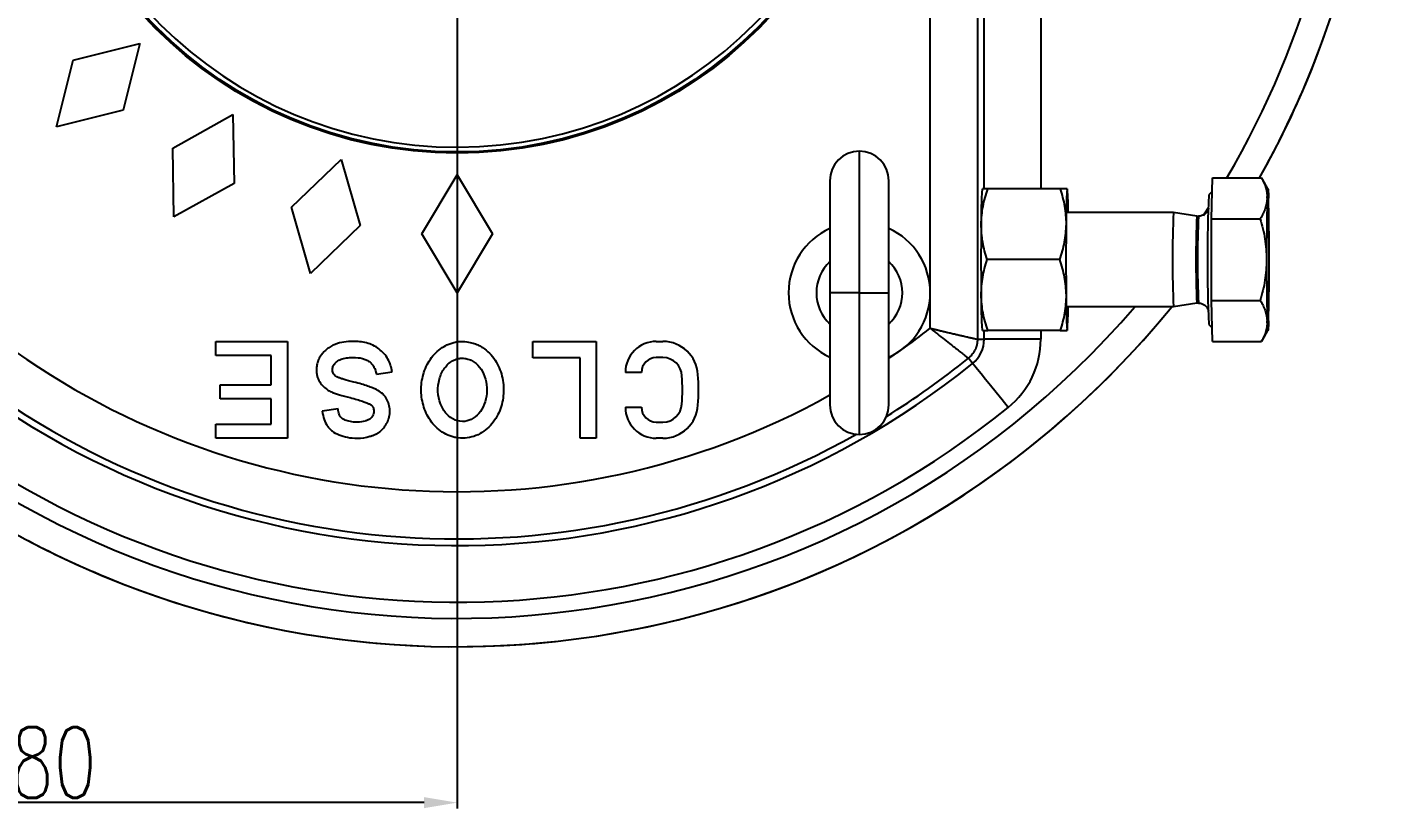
# Model space of a CAD drawing. Header units: millimetres. Extents: x 1663 to 4708, y 540 to 2693.
# Drawn here: x 4024.2 to 4310.3, y 1598.2 to 1763.9 of the extents above; entities that cross this region are included whole.
import ezdxf

# ---------------------------------------------------------------- set-up
doc = ezdxf.new("R2010")
doc.units = ezdxf.units.MM
doc.linetypes.add('CENTER2', pattern=[28.575, 19.05, -3.175, 3.175, -3.175])
doc.linetypes.add('点画线', pattern=[18, 12, -2, 2, -2])
doc.layers.add('中心线层', color=1, linetype='点画线', lineweight=18)
doc.styles.get("Standard").update_dxf_attribs({"font": 'arial.ttf'})
doc.styles.add('TH_GBDIM', font='simplex.shx', dxfattribs={"width": 0.707, "bigfont": 'hzfs.shx'})
doc.dimstyles.new('ISO-25$0', dxfattribs={"dimtxt": 2.5, "dimasz": 2.5, "dimexe": 1.25, "dimexo": 0.625, "dimtad": 1, "dimtxsty": 'Standard', "dimcen": 2.5, "dimdle": 5, "dimadec": 0, "dimazin": 0, "dimtfac": 1, "dimtmove": 0, "dimatfit": 3, "dimfxl": 0, "dimarcsym": 0})

# ---------------------------------------------------------------- blocks, each defined once
blk = doc.blocks.new('*U46')
at = {"layer": '中心线层', "color": 0, "linetype": 'CENTER2', "transparency": 16777216}
blk.add_line((-198.5, 0), (-39, 0), dxfattribs=at)
blk = doc.blocks.new('*D70')
at = {"color": 1, "linetype": 'Continuous', "transparency": 16777216}
for p, q in [((3935.26, 1826.95), (3935.26, 1598.27)), ((4115.26, 1826.95), (4115.26, 1598.27)), ((4108.26, 1599.52), (3942.26, 1599.52))]:
    blk.add_line(p, q, dxfattribs=at)
at = {"color": 1, "transparency": 16777216}
for points in [[(3942.26, 1600.69), (3942.26, 1598.35), (3935.26, 1599.52)], [(4108.26, 1600.69), (4108.26, 1598.35), (4115.26, 1599.52)]]:
    blk.add_solid(points, dxfattribs=at)
at = {"layer": 'Defpoints', "color": 0, "transparency": 16777216}
for p in [(3935.26, 1827.57), (4115.26, 1827.57), (3935.26, 1599.52)]:
    blk.add_point(p, dxfattribs=at)
at = {"color": 1, "lineweight": 30, "transparency": 16777216, "insert": (4025.26, 1608.02), "char_height": 15, "attachment_point": 5, "style": 'TH_GBDIM'}
blk.add_mtext('180', dxfattribs=at)

msp = doc.modelspace()

# ---------------------------------------------------------------- linework, layer by layer
at = {"color": 7, "linetype": 'Continuous', "lineweight": 25}
for p, q in [((4225.433, 1957.432), (4225.433, 1697.709)), ((4215.434, 1707.548), (4215.434, 1947.593)), ((4033.944, 1756.86), (4048.086, 1760.396)), ((4048.086, 1760.396), (4044.55, 1746.253)), ((4030.408, 1742.718), (4033.944, 1756.86)), ((4044.55, 1746.253), (4030.408, 1742.718)), ((4055.016, 1738.223), (4067.761, 1745.298)), ((4067.761, 1745.298), (4068.006, 1730.723)), ((4055.261, 1723.648), (4055.016, 1738.223)), ((4080.194, 1725.675), (4090.673, 1735.808)), ((4090.673, 1735.808), (4094.683, 1721.793)), ((4107.761, 1720.071), (4115.261, 1732.571)), ((4115.261, 1732.571), (4122.761, 1720.071)), ((4194.184, 1731.298), (4194.184, 1707.548)), ((4206.684, 1707.548), (4206.684, 1731.298)), ((4274.984, 1723.231), (4275.245, 1731.891)), ((4275.245, 1731.891), (4285.604, 1731.891)), ((4285.748, 1731.595), (4285.604, 1731.891)), ((4286.952, 1729.564), (4285.772, 1731.608)), ((4068.006, 1730.723), (4055.261, 1723.648)), ((4242.955, 1729.571), (4227.637, 1729.571)), ((4275.159, 1729.037), (4274.441, 1728.319)), ((4084.203, 1711.66), (4080.194, 1725.675)), ((4266.947, 1724.571), (4244.455, 1724.571)), ((4271.902, 1723.786), (4266.947, 1724.571)), ((4274.984, 1723.231), (4285.342, 1723.231)), ((4274.984, 1705.91), (4274.984, 1723.231)), ((4094.683, 1721.793), (4084.203, 1711.66)), ((4115.261, 1707.571), (4107.761, 1720.071)), ((4122.761, 1720.071), (4115.261, 1707.571)), ((4242.804, 1714.571), (4227.486, 1714.571)), ((4194.184, 1707.548), (4194.184, 1683.798)), ((4206.684, 1683.798), (4206.684, 1707.548)), ((4215.434, 1700.035), (4215.434, 1707.548)), ((4271.902, 1705.355), (4266.947, 1704.571)), ((4274.984, 1705.91), (4285.342, 1705.91)), ((4275.245, 1697.25), (4274.984, 1705.91)), ((4266.947, 1704.571), (4244.455, 1704.571)), ((4242.955, 1699.571), (4227.637, 1699.571)), ((4274.441, 1700.823), (4275.159, 1700.105)), ((4285.772, 1697.533), (4286.952, 1699.578)), ((4064.133, 1697.244), (4079.293, 1697.244)), ((4064.133, 1694.255), (4064.133, 1697.244)), ((4079.293, 1697.244), (4079.293, 1676.735)), ((4131.245, 1693.793), (4131.245, 1697.237)), ((4131.245, 1697.237), (4144.722, 1697.237)), ((4144.722, 1697.237), (4144.722, 1676.735)), ((4157.421, 1697.235), (4158.845, 1697.235)), ((4225.433, 1697.709), (4226.853, 1697.709)), ((4238.851, 1697.709), (4226.853, 1697.709)), ((4275.245, 1697.25), (4285.604, 1697.25)), ((4285.604, 1697.25), (4285.748, 1697.547)), ((4075.854, 1694.255), (4064.133, 1694.255)), ((4075.854, 1688.064), (4075.854, 1694.255)), ((4141.278, 1693.793), (4131.245, 1693.793)), ((4141.278, 1676.735), (4141.278, 1693.793)), ((4158.845, 1693.818), (4157.421, 1693.818)), ((4224.406, 1692.583), (4223.513, 1693.688)), ((4065.071, 1688.064), (4075.854, 1688.064)), ((4065.071, 1685.075), (4065.071, 1688.064)), ((4098.141, 1690.28), (4101.489, 1690.802)), ((4154.289, 1690.686), (4150.872, 1690.686)), ((4075.854, 1685.075), (4065.071, 1685.075)), ((4075.854, 1679.724), (4075.854, 1685.075)), ((4090.029, 1682.962), (4086.683, 1682.433)), ((4150.872, 1683.284), (4154.289, 1683.284)), ((4064.133, 1676.735), (4064.133, 1679.724)), ((4064.133, 1679.724), (4075.854, 1679.724)), ((4157.421, 1680.152), (4158.845, 1680.152)), ((4079.293, 1676.735), (4064.133, 1676.735)), ((4144.722, 1676.735), (4141.278, 1676.735)), ((4158.845, 1676.735), (4157.421, 1676.735))]:
    msp.add_line(p, q, dxfattribs=at)
at = {"color": 8, "linetype": 'Continuous', "lineweight": 25}
for p, q in [((4226.853, 1729.571), (4226.853, 1925.571)), ((4238.851, 1925.571), (4238.851, 1729.571)), ((4200.434, 1707.548), (4200.434, 1737.548)), ((4273.303, 1723.919), (4274.299, 1725.453)), ((4200.434, 1707.548), (4194.184, 1707.548)), ((4200.434, 1677.548), (4200.434, 1707.548)), ((4200.434, 1707.548), (4206.684, 1707.548)), ((4226.853, 1697.709), (4226.853, 1699.571)), ((4238.851, 1699.571), (4238.851, 1697.709)), ((4206.684, 1693.623), (4209.115, 1695.315))]:
    msp.add_line(p, q, dxfattribs=at)
at = {"color": 7, "linetype": 'Continuous', "lineweight": 25, "flags": 128}
for points in [[(4286.813, 1727.561), (4286.843, 1728.429), (4286.876, 1729.06), (4286.909, 1729.442), (4286.944, 1729.571), (4286.978, 1729.442), (4287.011, 1729.06), (4287.044, 1728.429), (4287.075, 1727.561)], [(4287.075, 1701.58), (4287.044, 1700.712), (4287.011, 1700.082), (4286.978, 1699.699), (4286.944, 1699.571), (4286.909, 1699.699), (4286.876, 1700.082), (4286.843, 1700.712), (4286.813, 1701.58)], [(4231.95, 1683.253), (4230.654, 1684.856), (4229.397, 1686.411), (4228.215, 1687.872), (4227.145, 1689.196), (4226.217, 1690.343), (4225.46, 1691.28), (4224.895, 1691.978), (4224.541, 1692.417), (4224.406, 1692.583)]]:
    msp.add_lwpolyline(points, dxfattribs=at)
at = {"color": 7, "linetype": 'Continuous', "lineweight": 25}
for centre, radius in [((4115.261, 1827.571), 90.437), ((4115.261, 1827.392), 90)]:
    msp.add_circle(centre, radius, dxfattribs=at)
at = {"color": 8, "linetype": 'Continuous', "lineweight": 25}
for radius, start, end in [(189, 329.58625, 30.41375), (189, 235.33459, 319.39853), (162.173, 232.61319, 299.12125), (172.172, 301.88066, 308.95741), (172.172, 232.61319, 299.40556), (185.59, 234.60338, 308.95741)]:
    msp.add_arc((4115.261, 1827.571), radius, start, end, dxfattribs=at)
at = {"color": 7, "linetype": 'Continuous', "lineweight": 25}
for centre, radius, start, end in [((4115.261, 1827.571), 195, 337.5438, 29.38424), ((4115.261, 1827.571), 195, 330.61576, 29.38424), ((4115.261, 1827.571), 195, 330.61576, 29.38424), ((4115.261, 1827.392), 89, 180.14904, 179.85096), ((4115.261, 1827.571), 195, 330.61576, 337.5438), ((4200.434, 1731.298), 6.25, 90, 180), ((4200.434, 1731.298), 6.25, 0, 90), ((4314.102, 1723.254), 87.888, 175.88319, 180.77166), ((4325.513, 1723.367), 81.304, 175.62381, 180.91343), ((4202.118, 1725.415), 42.531, 358.86252, 5.60727), ((4589.35, 1714.571), 315.208, 177.50024, 182.49976), ((4791.044, 1715.985), 504.365, 178.68479, 180.16061), ((3783.07, 1715.987), 504.137, 359.83905, 1.31554), ((4497.441, 1714.571), 230.711, 177.51578, 182.48422), ((4484.291, 1714.571), 212.589, 177.5156, 182.4844), ((4272.246, 1725.959), 2.2, 261.0016, 269.99872), ((4484.023, 1714.571), 211.977, 177.51574, 182.48426), ((4200.434, 1707.548), 15, 114.62432, 245.37568), ((4200.434, 1707.548), 15, 294.62432, 65.37568), ((5018.393, 1714.571), 792.207, 179.45756, 180.54244), ((5036.333, 1714.571), 792.15, 179.457521, 180.542479), ((4200.434, 1707.548), 9.1, 133.37837, 226.62163), ((4200.434, 1707.548), 9.1, 313.37837, 46.62163), ((4791.044, 1713.157), 504.364, 179.83938, 181.31521), ((3783.071, 1713.155), 504.137, 358.68446, 0.16095), ((4314.102, 1705.887), 87.888, 179.22834, 184.11681), ((4325.513, 1705.775), 81.305, 179.08659, 184.37617), ((4272.246, 1703.184), 2.198, 89.99745, 99.00223), ((4115.261, 1827.571), 195, 236.54499, 320.8931), ((4115.261, 1827.571), 195, 236.54499, 320.8931), ((4115.261, 1827.571), 195, 247.5, 320.8931), ((4184.857, 1704.4), 59.784, 355.36663, 0.16357), ((4115.261, 1827.571), 162.173, 305.36107, 308.14781), ((4157.421, 1690.686), 6.549, 90, 180), ((4158.845, 1689.832), 7.403, 3.06427, 90), ((4220.261, 1697.709), 6.592, 308.95741, 0), ((4220.261, 1697.709), 18.59, 308.95741, 0), ((4157.421, 1690.686), 3.132, 90, 180), ((4158.843, 1689.827), 3.991, 1.6313, 89.97214), ((4115.261, 1827.571), 173.592, 232.61319, 308.95741), ((4131.715, 1686.975), 31.258, 354.44316, 5.44553), ((4131.933, 1686.985), 34.457, 354.59957, 5.40043), ((4157.421, 1683.284), 6.549, 180, 270), ((4157.421, 1683.284), 3.132, 180, 270), ((4158.845, 1684.138), 3.986, 270, 357.2677), ((4158.845, 1684.138), 7.403, 270, 356.93573), ((4200.434, 1683.798), 6.25, 180, 270), ((4200.434, 1683.798), 6.25, 270, 0), ((4115.261, 1827.571), 195, 236.54499, 247.5)]:
    msp.add_arc(centre, radius, start, end, dxfattribs=at)
for points, knots in [([(4285.604, 1731.891), (4285.96, 1731.182), (4286.671, 1729.763), (4286.766, 1728.295), (4286.813, 1727.561)], [0, 0, 0, 0, 0.4999988, 1, 1, 1, 1]), ([(4226.222, 1722.071), (4226.303, 1723.342), (4226.467, 1725.883), (4227.247, 1728.342), (4227.637, 1729.571)], [0, 0, 0, 0, 0.5002514, 1, 1, 1, 1]), ([(4227.637, 1729.571), (4227.282, 1729.571), (4226.608, 1729.571), (4226.52, 1729.571), (4226.478, 1729.571)], [0, 0, 0, 0, 0.5250447, 1, 1, 1, 1]), ([(4242.955, 1729.571), (4243.32, 1728.34), (4244.05, 1725.882), (4244.163, 1723.34), (4244.219, 1722.071)], [0, 0, 0, 0, 0.5003837, 1, 1, 1, 1]), ([(4244.446, 1729.571), (4244.35, 1729.571), (4244.16, 1729.571), (4243.356, 1729.571), (4242.955, 1729.571)], [0, 0, 0, 0, 0.5020642, 1, 1, 1, 1]), ([(4274.376, 1725.446), (4274.373, 1725.429), (4274.365, 1725.383), (4274.298, 1725.156), (4274.119, 1724.77), (4273.75, 1724.308), (4273.16, 1723.914), (4272.619, 1723.768), (4272.302, 1723.76), (4272.246, 1723.759)], [0, 0, 0, 0, 0.0589639, 0.156886, 0.2927436, 0.4910217, 0.704898, 0.9474442, 1, 1, 1, 1]), ([(4286.813, 1727.561), (4286.721, 1726.828), (4286.538, 1725.362), (4285.741, 1723.941), (4285.342, 1723.231)], [0, 0, 0, 0, 0.5000011, 1, 1, 1, 1]), ([(4285.342, 1723.231), (4285.72, 1721.811), (4286.474, 1718.972), (4286.613, 1716.038), (4286.682, 1714.571)], [0, 0, 0, 0, 0.4999986, 1, 1, 1, 1]), ([(4227.486, 1714.571), (4227.12, 1715.801), (4226.39, 1718.26), (4226.278, 1720.801), (4226.222, 1722.071)], [0, 0, 0, 0, 0.5003831, 1, 1, 1, 1]), ([(4244.219, 1722.071), (4244.137, 1720.799), (4243.973, 1718.258), (4243.193, 1715.799), (4242.804, 1714.571)], [0, 0, 0, 0, 0.5002513, 1, 1, 1, 1]), ([(4226.222, 1707.071), (4226.278, 1708.342), (4226.39, 1710.883), (4227.121, 1713.342), (4227.486, 1714.571)], [0, 0, 0, 0, 0.5002512, 1, 1, 1, 1]), ([(4242.804, 1714.571), (4243.194, 1713.34), (4243.974, 1710.882), (4244.137, 1708.34), (4244.219, 1707.071)], [0, 0, 0, 0, 0.5003838, 1, 1, 1, 1]), ([(4286.682, 1714.571), (4286.613, 1713.103), (4286.474, 1710.169), (4285.72, 1707.33), (4285.342, 1705.91)], [0, 0, 0, 0, 0.5000018, 1, 1, 1, 1]), ([(4227.637, 1699.571), (4227.246, 1700.801), (4226.467, 1703.26), (4226.303, 1705.801), (4226.222, 1707.071)], [0, 0, 0, 0, 0.50038335, 1, 1, 1, 1]), ([(4244.219, 1707.071), (4244.163, 1705.799), (4244.05, 1703.258), (4243.32, 1700.799), (4242.955, 1699.571)], [0, 0, 0, 0, 0.5002509, 1, 1, 1, 1]), ([(4272.246, 1705.383), (4272.519, 1705.353), (4273.01, 1705.3), (4273.596, 1704.95), (4273.981, 1704.563), (4274.212, 1704.188), (4274.325, 1703.9), (4274.368, 1703.742), (4274.377, 1703.699), (4274.379, 1703.685)], [0, 0, 0, 0, 0.2536387, 0.4555074, 0.6240007, 0.7656487, 0.8758664, 0.9595689, 1, 1, 1, 1]), ([(4285.342, 1705.91), (4285.741, 1705.2), (4286.538, 1703.78), (4286.721, 1702.313), (4286.813, 1701.58)], [0, 0, 0, 0, 0.49999873, 1, 1, 1, 1]), ([(4215.434, 1700.035), (4215.689, 1699.832), (4215.949, 1699.625), (4216.461, 1699.22), (4216.715, 1699.019), (4217.473, 1698.421), (4217.971, 1698.029), (4218.937, 1697.271), (4219.398, 1696.91), (4220.051, 1696.4), (4220.262, 1696.235), (4220.672, 1695.915), (4220.871, 1695.76), (4221.439, 1695.317), (4221.778, 1695.053), (4222.226, 1694.704), (4222.365, 1694.595), (4222.623, 1694.394), (4222.743, 1694.301), (4223.061, 1694.051), (4223.221, 1693.925), (4223.443, 1693.748), (4223.505, 1693.697), (4223.513, 1693.688)], [0, 0, 0, 0, 0.0625, 0.0625, 0.125, 0.125, 0.25, 0.25, 0.375, 0.375, 0.4375, 0.4375, 0.5, 0.5, 0.625, 0.625, 0.6875, 0.6875, 0.75, 0.75, 0.875, 0.875, 1, 1, 1, 1]), ([(4215.434, 1700.035), (4215.544, 1700.009), (4215.759, 1699.957), (4216.077, 1699.882), (4216.383, 1699.81), (4216.679, 1699.74), (4216.963, 1699.673), (4217.235, 1699.608), (4217.497, 1699.546), (4217.746, 1699.487), (4217.984, 1699.431), (4218.211, 1699.377), (4218.426, 1699.326), (4218.63, 1699.278), (4218.822, 1699.232), (4219.004, 1699.189), (4219.441, 1699.086), (4220.107, 1698.929), (4220.958, 1698.73), (4221.72, 1698.552), (4222.351, 1698.405), (4222.873, 1698.284), (4223.309, 1698.184), (4223.706, 1698.093), (4224.062, 1698.013), (4224.378, 1697.941), (4224.653, 1697.879), (4224.886, 1697.827), (4225.078, 1697.784), (4225.229, 1697.751), (4225.338, 1697.727), (4225.41, 1697.712), (4225.425, 1697.71), (4225.433, 1697.709)], [0, 0, 0, 0, 0.0214317, 0.0421836, 0.0622558, 0.0816482, 0.100361, 0.118394, 0.1357473, 0.152421, 0.1684149, 0.1837293, 0.1983639, 0.212319, 0.2255946, 0.2381905, 0.250107, 0.3171748, 0.3811881, 0.4421555, 0.500087, 0.5439757, 0.5874344, 0.6304701, 0.6730898, 0.715301, 0.7571111, 0.7985279, 0.8395594, 0.8802138, 0.9204996, 0.9604253, 1, 1, 1, 1]), ([(4226.478, 1699.571), (4226.52, 1699.571), (4226.608, 1699.571), (4227.282, 1699.571), (4227.637, 1699.571)], [0, 0, 0, 0, 0.4749553, 1, 1, 1, 1]), ([(4242.955, 1699.571), (4243.356, 1699.571), (4244.16, 1699.571), (4244.35, 1699.571), (4244.446, 1699.571)], [0, 0, 0, 0, 0.4979358, 1, 1, 1, 1]), ([(4286.813, 1701.58), (4286.766, 1700.846), (4286.671, 1699.378), (4285.96, 1697.96), (4285.604, 1697.25)], [0, 0, 0, 0, 0.5000016, 1, 1, 1, 1]), ([(4093.222, 1697.227), (4092.563, 1697.234), (4091.92, 1697.198), (4090.658, 1697.012), (4090.032, 1696.861), (4089.112, 1696.501), (4088.806, 1696.358), (4088.359, 1696.102), (4088.211, 1696.01), (4087.994, 1695.861), (4087.919, 1695.806), (4087.826, 1695.737), (4087.798, 1695.716), (4087.742, 1695.673), (4087.714, 1695.65), (4087.458, 1695.447), (4087.237, 1695.248), (4086.814, 1694.807), (4086.613, 1694.565), (4086.247, 1694.037), (4086.081, 1693.749), (4085.803, 1693.144), (4085.691, 1692.826), (4085.527, 1692.173), (4085.477, 1691.845), (4085.45, 1691.437), (4085.447, 1691.356), (4085.444, 1691.234), (4085.443, 1691.195), (4085.443, 1691.111), (4085.444, 1691.046), (4085.453, 1690.762), (4085.476, 1690.532), (4085.559, 1690.07), (4085.619, 1689.841), (4085.771, 1689.394), (4085.865, 1689.176), (4086.185, 1688.559), (4086.453, 1688.193), (4087.031, 1687.572), (4087.342, 1687.314), (4087.971, 1686.88), (4088.292, 1686.701), (4088.614, 1686.548)], [0, 0, 0, 0, 0.125, 0.125, 0.25, 0.25, 0.3125, 0.3125, 0.34375, 0.34375, 0.359375, 0.359375, 0.3671875, 0.3671875, 0.375, 0.375, 0.4375, 0.4375, 0.5, 0.5, 0.5625, 0.5625, 0.625, 0.625, 0.6875, 0.6875, 0.703125, 0.703125, 0.7109375, 0.7109375, 0.71875, 0.71875, 0.75, 0.75, 0.78125, 0.78125, 0.8125, 0.8125, 0.875, 0.875, 0.9375, 0.9375, 1, 1, 1, 1]), ([(4098.697, 1695.642), (4098.291, 1695.955), (4097.856, 1696.215), (4096.957, 1696.636), (4096.498, 1696.796), (4095.108, 1697.155), (4094.174, 1697.237), (4093.222, 1697.227)], [0, 0, 0, 0, 0.25, 0.25, 0.5, 0.5, 1, 1, 1, 1]), ([(4115.005, 1676.857), (4114.707, 1676.911), (4114.413, 1676.983), (4113.833, 1677.161), (4113.547, 1677.268), (4112.719, 1677.633), (4112.2, 1677.936), (4111.241, 1678.639), (4110.799, 1679.04), (4110.001, 1679.914), (4109.646, 1680.386), (4108.71, 1681.882), (4108.258, 1682.987), (4107.7, 1685.279), (4107.592, 1686.473), (4107.721, 1688.834), (4107.958, 1690.006), (4108.774, 1692.217), (4109.356, 1693.259), (4110.486, 1694.619), (4110.906, 1695.04), (4111.829, 1695.792), (4112.33, 1696.121), (4113.131, 1696.529), (4113.407, 1696.651), (4113.972, 1696.863), (4114.262, 1696.953), (4114.873, 1697.101), (4115.194, 1697.157), (4115.606, 1697.201), (4115.688, 1697.209), (4115.855, 1697.222), (4115.938, 1697.228), (4116.223, 1697.239), (4116.463, 1697.239), (4116.863, 1697.229)], [0, 0, 0, 0, 0.03125, 0.03125, 0.0625, 0.0625, 0.125, 0.125, 0.1875, 0.1875, 0.25, 0.25, 0.375, 0.375, 0.5, 0.5, 0.625, 0.625, 0.75, 0.75, 0.8125, 0.8125, 0.875, 0.875, 0.90625, 0.90625, 0.9375, 0.9375, 0.96875, 0.96875, 0.9765625, 0.9765625, 0.984375, 0.984375, 1, 1, 1, 1]), ([(4116.863, 1697.229), (4117.99, 1697.068), (4118.759, 1696.867), (4119.706, 1696.482), (4119.987, 1696.34), (4120.534, 1696.023), (4120.797, 1695.849), (4122.057, 1694.917), (4122.884, 1693.964), (4123.834, 1692.367), (4124.103, 1691.808), (4124.546, 1690.65), (4124.719, 1690.051), (4125.097, 1688.227), (4125.159, 1686.968), (4124.902, 1684.493), (4124.583, 1683.276), (4123.82, 1681.583), (4123.518, 1681.041), (4122.817, 1680.018), (4122.418, 1679.539), (4121.529, 1678.668), (4121.04, 1678.277), (4119.969, 1677.607), (4119.395, 1677.333), (4118.192, 1676.929), (4117.56, 1676.799), (4116.275, 1676.706), (4115.633, 1676.742), (4115.005, 1676.857)], [0, 0, 0, 0, 0.0625, 0.0625, 0.09375, 0.09375, 0.125, 0.125, 0.25, 0.25, 0.3125, 0.3125, 0.375, 0.375, 0.5, 0.5, 0.625, 0.625, 0.6875, 0.6875, 0.75, 0.75, 0.8125, 0.8125, 0.875, 0.875, 0.9375, 0.9375, 1, 1, 1, 1]), ([(4225.433, 1697.709), (4225.432, 1697.631), (4225.43, 1697.476), (4225.413, 1697.244), (4225.387, 1697.013), (4225.351, 1696.784), (4225.305, 1696.558), (4225.248, 1696.335), (4225.183, 1696.116), (4225.107, 1695.9), (4225.023, 1695.688), (4224.909, 1695.434), (4224.756, 1695.143), (4224.555, 1694.819), (4224.329, 1694.509), (4224.08, 1694.215), (4223.809, 1693.938), (4223.612, 1693.771), (4223.513, 1693.688)], [0, 0, 0, 0, 0.0506847, 0.1012179, 0.1515996, 0.2018299, 0.2519089, 0.3018367, 0.3516133, 0.4012388, 0.4507133, 0.5000367, 0.5823005, 0.6649893, 0.7481033, 0.8316429, 0.9156083, 1, 1, 1, 1]), ([(4090.043, 1689.621), (4089.682, 1689.794), (4089.407, 1689.988), (4089.011, 1690.422), (4088.893, 1690.66), (4088.829, 1691.045), (4088.828, 1691.18), (4088.847, 1691.442), (4088.868, 1691.57), (4088.931, 1691.813), (4088.975, 1691.933), (4089.083, 1692.164), (4089.147, 1692.274), (4089.376, 1692.599), (4089.572, 1692.8), (4089.933, 1693.085), (4090.064, 1693.175), (4090.351, 1693.337), (4090.506, 1693.409), (4091.009, 1693.602), (4091.388, 1693.696), (4092.24, 1693.818), (4092.708, 1693.845), (4093.221, 1693.838)], [0, 0, 0, 0, 0.125, 0.125, 0.25, 0.25, 0.3125, 0.3125, 0.375, 0.375, 0.4375, 0.4375, 0.5, 0.5, 0.625, 0.625, 0.6875, 0.6875, 0.75, 0.75, 0.875, 0.875, 1, 1, 1, 1]), ([(4093.221, 1693.838), (4093.957, 1693.848), (4094.608, 1693.783), (4095.462, 1693.565), (4095.725, 1693.472), (4096.209, 1693.245), (4096.433, 1693.109), (4096.633, 1692.954)], [0, 0, 0, 0, 0.5, 0.5, 0.75, 0.75, 1, 1, 1, 1]), ([(4101.489, 1690.802), (4101.417, 1691.264), (4101.309, 1691.722), (4101.012, 1692.619), (4100.821, 1693.058), (4100.352, 1693.895), (4100.072, 1694.294), (4099.437, 1695.023), (4099.081, 1695.353), (4098.697, 1695.642)], [0, 0, 0, 0, 0.25, 0.25, 0.5, 0.5, 0.75, 0.75, 1, 1, 1, 1]), ([(4096.633, 1692.954), (4096.755, 1692.863), (4096.849, 1692.784), (4097.03, 1692.616), (4097.117, 1692.527), (4097.361, 1692.248), (4097.504, 1692.046), (4097.878, 1691.379), (4098.05, 1690.865), (4098.141, 1690.28)], [0, 0, 0, 0, 0.125, 0.125, 0.25, 0.25, 0.5, 0.5, 1, 1, 1, 1]), ([(4116.876, 1680.312), (4116.186, 1680.223), (4115.477, 1680.318), (4114.152, 1680.858), (4113.529, 1681.304), (4112.468, 1682.48), (4112.032, 1683.206), (4111.413, 1684.828), (4111.232, 1685.721), (4111.155, 1687.525), (4111.261, 1688.437), (4111.739, 1690.137), (4112.114, 1690.922), (4112.831, 1691.91), (4113.094, 1692.208), (4113.662, 1692.727), (4113.968, 1692.951), (4114.607, 1693.314), (4114.94, 1693.454), (4115.443, 1693.593), (4115.614, 1693.628), (4115.855, 1693.66), (4115.904, 1693.666), (4115.98, 1693.674), (4116.005, 1693.676), (4116.057, 1693.68), (4116.083, 1693.682), (4116.146, 1693.686), (4116.178, 1693.688), (4116.311, 1693.69), (4116.41, 1693.69), (4116.561, 1693.687)], [0, 0, 0, 0, 0.125, 0.125, 0.25, 0.25, 0.375, 0.375, 0.5, 0.5, 0.625, 0.625, 0.75, 0.75, 0.8125, 0.8125, 0.875, 0.875, 0.9375, 0.9375, 0.96875, 0.96875, 0.9765625, 0.9765625, 0.9804687, 0.9804687, 0.984375, 0.984375, 0.9921875, 0.9921875, 1, 1, 1, 1]), ([(4116.561, 1693.687), (4116.964, 1693.625), (4117.272, 1693.561), (4117.746, 1693.439), (4117.909, 1693.384), (4118.185, 1693.272), (4118.298, 1693.217), (4118.581, 1693.057), (4118.721, 1692.967), (4119.409, 1692.479), (4119.903, 1691.958), (4120.716, 1690.722), (4121.036, 1690.007), (4121.458, 1688.477), (4121.56, 1687.663), (4121.533, 1686.038), (4121.406, 1685.228), (4120.934, 1683.721), (4120.593, 1683.023), (4119.742, 1681.835), (4119.231, 1681.34), (4118.11, 1680.619), (4117.496, 1680.392), (4116.876, 1680.312)], [0, 0, 0, 0, 0.03125, 0.03125, 0.0625, 0.0625, 0.09375, 0.09375, 0.125, 0.125, 0.25, 0.25, 0.375, 0.375, 0.5, 0.5, 0.625, 0.625, 0.75, 0.75, 0.875, 0.875, 1, 1, 1, 1]), ([(4093.396, 1688.632), (4092.574, 1688.832), (4091.886, 1689.014), (4091.056, 1689.258), (4090.814, 1689.335), (4090.499, 1689.442), (4090.405, 1689.475), (4090.229, 1689.542), (4090.144, 1689.577), (4090.043, 1689.621)], [0, 0, 0, 0, 0.5, 0.5, 0.75, 0.75, 0.875, 0.875, 1, 1, 1, 1]), ([(4098.175, 1687.029), (4097.939, 1687.146), (4097.667, 1687.265), (4097.038, 1687.515), (4096.684, 1687.643), (4095.498, 1688.042), (4094.548, 1688.324), (4093.396, 1688.632)], [0, 0, 0, 0, 0.25, 0.25, 0.5, 0.5, 1, 1, 1, 1]), ([(4088.614, 1686.548), (4088.798, 1686.467), (4088.948, 1686.405), (4089.224, 1686.299), (4089.352, 1686.254), (4089.751, 1686.116), (4090.038, 1686.026), (4090.977, 1685.749), (4091.713, 1685.554), (4092.577, 1685.344)], [0, 0, 0, 0, 0.125, 0.125, 0.25, 0.25, 0.5, 0.5, 1, 1, 1, 1]), ([(4092.577, 1685.344), (4093.636, 1685.061), (4094.523, 1684.796), (4095.566, 1684.444), (4095.866, 1684.334), (4096.233, 1684.188), (4096.342, 1684.143), (4096.531, 1684.06), (4096.611, 1684.022), (4096.672, 1683.992)], [0, 0, 0, 0, 0.5, 0.5, 0.75, 0.75, 0.875, 0.875, 1, 1, 1, 1]), ([(4098.929, 1678.16), (4099.278, 1678.453), (4099.589, 1678.772), (4099.994, 1679.301), (4100.119, 1679.486), (4100.348, 1679.876), (4100.453, 1680.082), (4100.727, 1680.711), (4100.858, 1681.148), (4100.969, 1681.818), (4100.992, 1682.043), (4101.007, 1682.498), (4101.001, 1682.726), (4100.944, 1683.39), (4100.855, 1683.813), (4100.575, 1684.619), (4100.382, 1685.007), (4100.024, 1685.537), (4099.894, 1685.703), (4099.611, 1686.02), (4099.457, 1686.169), (4098.972, 1686.581), (4098.595, 1686.823), (4098.175, 1687.029)], [0, 0, 0, 0, 0.125, 0.125, 0.1875, 0.1875, 0.25, 0.25, 0.375, 0.375, 0.4375, 0.4375, 0.5, 0.5, 0.625, 0.625, 0.75, 0.75, 0.8125, 0.8125, 0.875, 0.875, 1, 1, 1, 1]), ([(4086.683, 1682.433), (4086.884, 1681.161), (4087.23, 1680.149), (4087.892, 1679.155), (4088.041, 1678.967), (4088.375, 1678.611), (4088.562, 1678.441), (4089.175, 1677.964), (4089.655, 1677.688), (4090.252, 1677.439)], [0, 0, 0, 0, 0.5, 0.5, 0.625, 0.625, 0.75, 0.75, 1, 1, 1, 1]), ([(4091.516, 1680.583), (4091.192, 1680.72), (4090.978, 1680.853), (4090.77, 1681.016), (4090.721, 1681.063), (4090.659, 1681.129), (4090.64, 1681.151), (4090.609, 1681.191), (4090.596, 1681.207), (4090.558, 1681.266), (4090.535, 1681.303), (4090.489, 1681.383), (4090.466, 1681.427), (4090.395, 1681.573), (4090.346, 1681.691), (4090.199, 1682.113), (4090.104, 1682.49), (4090.029, 1682.962)], [0, 0, 0, 0, 0.25, 0.25, 0.375, 0.375, 0.4375, 0.4375, 0.5, 0.5, 0.5625, 0.5625, 0.625, 0.625, 0.75, 0.75, 1, 1, 1, 1]), ([(4096.672, 1683.992), (4096.783, 1683.938), (4096.864, 1683.892), (4096.996, 1683.807), (4097.049, 1683.768), (4097.147, 1683.686), (4097.186, 1683.647), (4097.26, 1683.566), (4097.295, 1683.522), (4097.345, 1683.449), (4097.361, 1683.425), (4097.396, 1683.367), (4097.413, 1683.335), (4097.46, 1683.245), (4097.486, 1683.185), (4097.553, 1682.997), (4097.586, 1682.861), (4097.607, 1682.651), (4097.61, 1682.607), (4097.614, 1682.514), (4097.615, 1682.46), (4097.614, 1682.404), (4097.613, 1682.383), (4097.611, 1682.344), (4097.61, 1682.324), (4097.605, 1682.265), (4097.601, 1682.225), (4097.572, 1682.027), (4097.528, 1681.863), (4097.423, 1681.607), (4097.38, 1681.519), (4097.295, 1681.366), (4097.251, 1681.296), (4097.102, 1681.091), (4096.981, 1680.957), (4096.812, 1680.808)], [0, 0, 0, 0, 0.0625, 0.0625, 0.125, 0.125, 0.1875, 0.1875, 0.25, 0.25, 0.28125, 0.28125, 0.3125, 0.3125, 0.375, 0.375, 0.5, 0.5, 0.53125, 0.53125, 0.5625, 0.5625, 0.578125, 0.578125, 0.59375, 0.59375, 0.625, 0.625, 0.75, 0.75, 0.8125, 0.8125, 0.875, 0.875, 1, 1, 1, 1]), ([(4094.095, 1680.124), (4093.551, 1680.134), (4093.074, 1680.184), (4092.224, 1680.342), (4091.854, 1680.45), (4091.516, 1680.583)], [0, 0, 0, 0, 0.5, 0.5, 1, 1, 1, 1]), ([(4096.812, 1680.808), (4096.768, 1680.78), (4096.711, 1680.747), (4096.576, 1680.675), (4096.497, 1680.637), (4096.317, 1680.558), (4096.215, 1680.518), (4096.046, 1680.457), (4095.987, 1680.437), (4095.864, 1680.397), (4095.805, 1680.379), (4095.268, 1680.224), (4094.733, 1680.141), (4094.095, 1680.124)], [0, 0, 0, 0, 0.125, 0.125, 0.25, 0.25, 0.375, 0.375, 0.4375, 0.4375, 0.5, 0.5, 1, 1, 1, 1]), ([(4094.107, 1676.735), (4095.067, 1676.755), (4095.959, 1676.886), (4097.004, 1677.202), (4097.205, 1677.271), (4097.585, 1677.414), (4097.763, 1677.49), (4098.016, 1677.608), (4098.098, 1677.648), (4098.255, 1677.73), (4098.33, 1677.77), (4098.557, 1677.901), (4098.715, 1678.004), (4098.929, 1678.16)], [0, 0, 0, 0, 0.5, 0.5, 0.625, 0.625, 0.75, 0.75, 0.8125, 0.8125, 0.875, 0.875, 1, 1, 1, 1])]:
    msp.add_open_spline(points, degree=3, knots=knots, dxfattribs=at)
msp.add_open_spline([(4090.252, 1677.439), (4091.368, 1676.997), (4092.638, 1676.755), (4094.107, 1676.735)], degree=3, dxfattribs=at)

# ---------------------------------------------------------------- block references
at = {"layer": '中心线层', "linetype": 'CENTER2', "rotation": 90.00000000000001}
msp.add_blockref('*U46', (4115.261, 1827.571), dxfattribs=at)

# ---------------------------------------------------------------- dimensions: what is measured, and where the dimension line sits
at = {"lineweight": 30}
dim = msp.add_linear_dim(base=(3935.261, 1599.519), p1=(4115.261, 1827.571), p2=(3935.261, 1827.571), angle=180, dimstyle='ISO-25$0', override={"dimtxt": 15, "dimasz": 7, "dimexo": 0.625, "dimgap": 1, "dimdec": 0, "dimtxsty": 'TH_GBDIM', "dimclrd": 1, "dimclre": 1, "dimclrt": 1, "dimatfit": 0, "dimlwd": 65535, "dimlwe": 65535}, dxfattribs=at)
dim.commit()
dim.dimension.update_dxf_attribs({"geometry": '*D70', "text_midpoint": (4025.261, 1608.019)})

doc.saveas('drawing.dxf')
